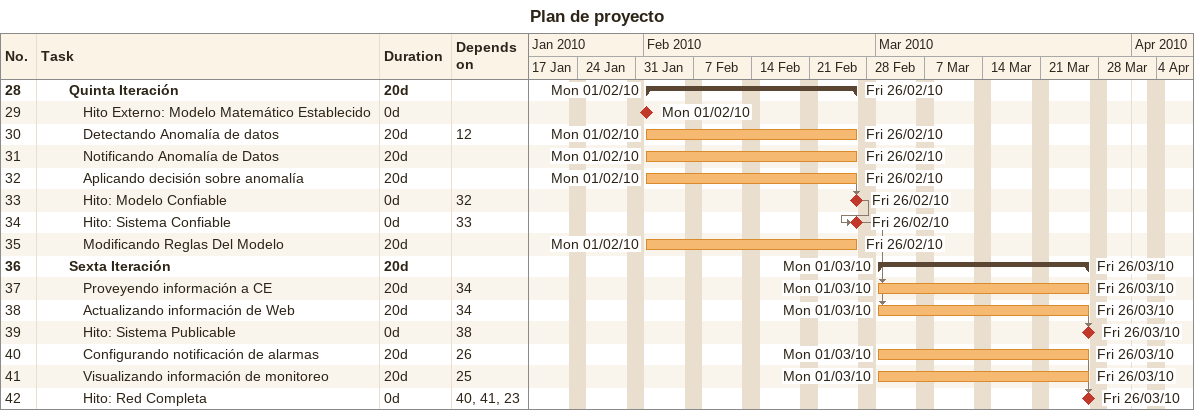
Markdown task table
Plan de proyecto

| ID | Level | Task | Duration | Start | Finish | Predecessors |
|---|---|---|---|---|---|---|
| 28 | 3 | **Quinta Iteración** | 20d | 2010-02-01 | 2010-02-26 |  |
| 29 | 4 | Hito Externo: Modelo Matemático Establecido | 0d | 2010-02-01 | 2010-02-01 |  |
| 30 | 4 | Detectando Anomalía de datos | 20d | 2010-02-01 | 2010-02-26 | 12 |
| 31 | 4 | Notificando Anomalía de Datos | 20d | 2010-02-01 | 2010-02-26 |  |
| 32 | 4 | Aplicando decisión sobre anomalía | 20d | 2010-02-01 | 2010-02-26 |  |
| 33 | 4 | Hito: Modelo Confiable | 0d | 2010-02-26 | 2010-02-26 | 32 |
| 34 | 4 | Hito: Sistema Confiable | 0d | 2010-02-26 | 2010-02-26 | 33 |
| 35 | 4 | Modificando Reglas Del Modelo | 20d | 2010-02-01 | 2010-02-26 |  |
| 36 | 3 | **Sexta Iteración** | 20d | 2010-03-01 | 2010-03-26 |  |
| 37 | 4 | Proveyendo información a CE | 20d | 2010-03-01 | 2010-03-26 | 34 |
| 38 | 4 | Actualizando información de Web | 20d | 2010-03-01 | 2010-03-26 | 34 |
| 39 | 4 | Hito: Sistema Publicable | 0d | 2010-03-26 | 2010-03-26 | 38 |
| 40 | 4 | Configurando notificación de alarmas | 20d | 2010-03-01 | 2010-03-26 | 26 |
| 41 | 4 | Visualizando información de monitoreo | 20d | 2010-03-01 | 2010-03-26 | 25 |
| 42 | 4 | Hito: Red Completa | 0d | 2010-03-26 | 2010-03-26 | 40, 41, 23 |
